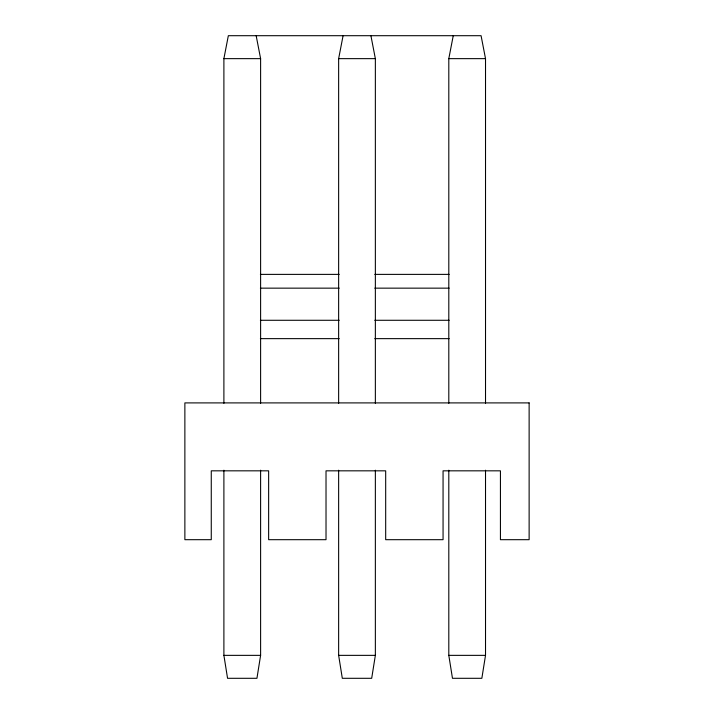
<?xml version="1.0" encoding="UTF-8"?>
<svg xmlns="http://www.w3.org/2000/svg" width="714" height="714" viewBox="0 0 714 714"><rect width="100%" height="100%" fill="white"/><g stroke="black" fill="none" stroke-linecap="round" stroke-linejoin="round"><path stroke-width="1.07" d="M260.61 470.205L260.61 655.354L256.942 678.3L227.561 678.3L223.893 655.354L223.893 470.205M375.359 470.205L375.359 655.354L371.691 678.3L342.309 678.3L338.641 655.354L338.641 470.205M485.52 470.205L485.52 655.354L481.852 678.3L452.471 678.3L448.803 655.354L448.803 470.205M223.893 403.285L223.893 58.646L228.337 35.7L481.075 35.7L485.52 58.646L485.52 403.285M338.641 403.285L338.641 58.646L343.086 35.7M448.803 403.285L448.803 58.646L453.247 35.7M223.893 58.646L260.61 58.646L260.61 403.285M338.641 58.646L375.359 58.646L375.359 403.285M448.803 58.646L485.52 58.646M260.387 274.381L339.23 274.381M374.77 274.381L449.168 274.381M260.387 288.153L339.23 288.153M374.77 288.153L449.168 288.153M260.387 320.283L339.23 320.283M374.77 320.283L449.168 320.283M260.387 338.641L339.23 338.641M374.77 338.641L449.168 338.641M223.893 655.354L260.61 655.354M338.641 655.354L375.359 655.354M448.803 655.354L485.52 655.354M370.914 35.7L375.359 58.646M256.165 35.7L260.61 58.646M529.128 402.901L184.872 402.901L184.872 539.686L211.264 539.686L211.264 470.829L268.642 470.829L268.642 539.686L326.021 539.686L326.021 470.829L385.685 470.829L385.685 539.686L443.064 539.686L443.064 470.829L500.434 470.829L500.434 539.686L529.128 539.686L529.128 402.901"/></g></svg>
